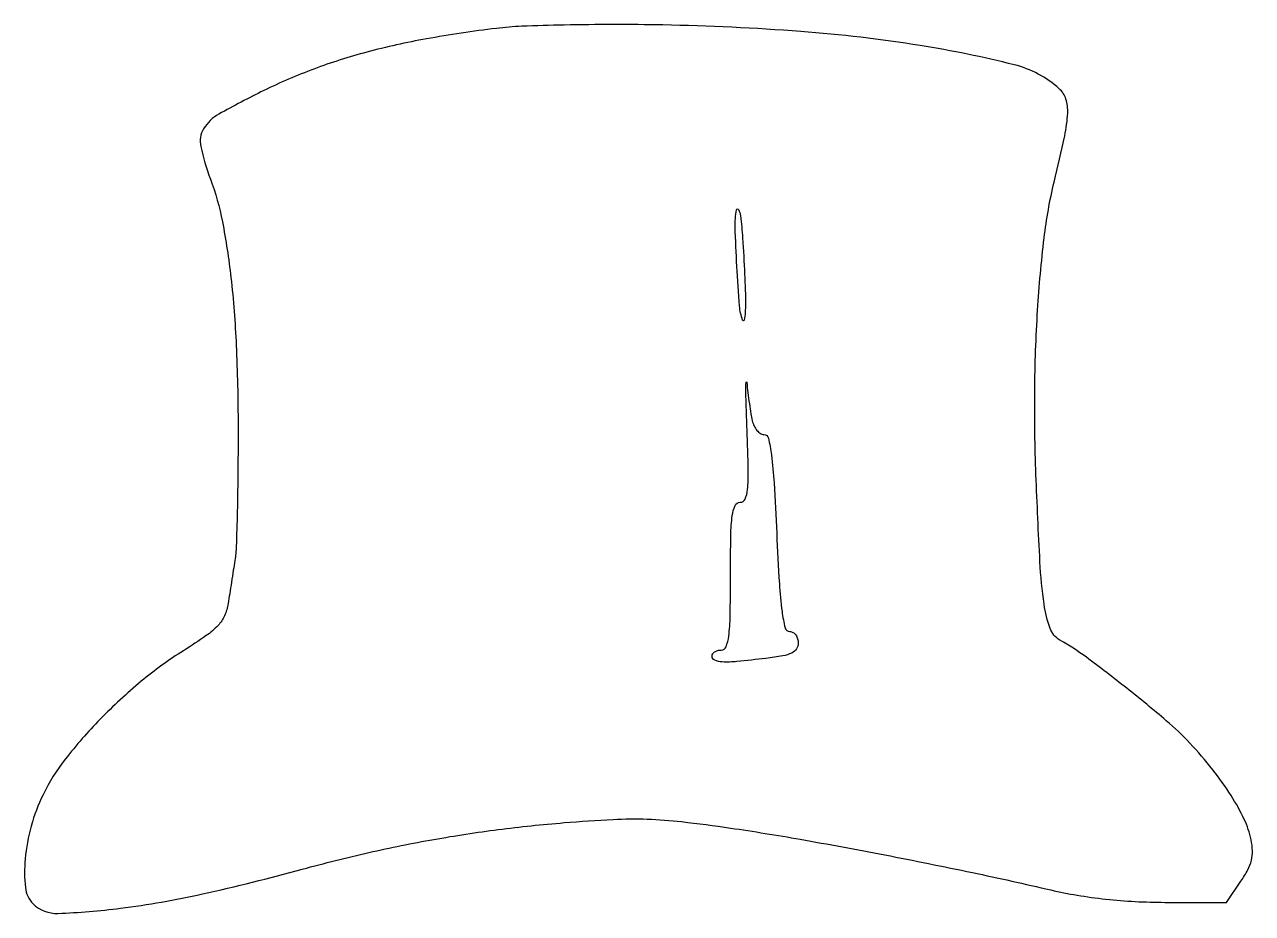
# Model space of a CAD drawing. Extents: x 0 to 200, y 0 to 145.
import ezdxf

# ---------------------------------------------------------------- set-up
doc = ezdxf.new("R2010")
doc.units = 0

msp = doc.modelspace()

# ---------------------------------------------------------------- linework, layer by layer
for points in [[(77, 143.961049, 0.013653), (65.645402, 142.255219, 0.021237), (55.983703, 140.105936, 0.023682), (47.380737, 137.362364, 0.02514), (39.25, 133.863825, 0.013013), (31.94587, 130.036737, 0.130438), (29.489203, 127.663769, 0.192385), (29.016319, 124.791769, 0.034774), (30.57505, 119.5, -0.040894), (32.52506, 112.568374, -0.020133), (33.91475, 103.51012, -0.017017), (34.774695, 92.498965, -0.010434), (35.074658, 79.482283, -0.002832), (35.049202, 72.192724, -0.003611), (34.939121, 65.472319, -0.002821), (34.774451, 59.842967, -0.030066), (34.557265, 57.563708, 0.00009), (34.305316, 55.950584, 0.000055), (34.007326, 54.039049, 0.000055), (33.711728, 52.140136, 0.000096), (33.467674, 50.569226, -0.066172), (32.882258, 48.579068, -0.084996), (31.825861, 46.99385, -0.051717), (29.902701, 45.340678, -0.011003), (26.217674, 42.901529, 0.032505), (19.355141, 37.922264, 0.026467), (12.682336, 31.760629, 0.027267), (7.050304, 25.310137, 0.052559), (3.422035, 19.5, 0.045499), (1.499521, 14.427261, 0.045091), (0.518913, 9.075117, 0.048531), (0.54626, 4.438981, 0.17283), (1.805327, 1.8, 0.208217), (5.822432, 0.229026, 0.022468), (15.992281, 1.072097, 0.022697), (29.284997, 3.395279, 0.012081), (45.5, 7.40757, -0.010699), (56.310745, 10.114347, -0.011963), (66.833696, 12.2476, -0.012125), (77.314919, 13.85141, -0.011657), (88, 14.969679, -0.007401), (95.94253, 15.495952, -0.020917), (101.5, 15.548943, -0.020827), (107.055516, 15.137409, -0.007285), (115, 14.097469, -0.007491), (126.289684, 12.27888, -0.004115), (140.054755, 9.732458, -0.00406), (154.263282, 6.862978, -0.005562), (167, 4.034605, 0.016845), (171.263104, 3.188364, 0.013593), (175.889791, 2.559533, 0.013209), (180.696057, 2.167019, 0.013344), (185.5, 2.03063), (195.5, 2.013666), (197.841458, 5.452186, 0.027811), (198.963372, 7.314446, 0.061436), (199.553077, 8.862827, 0.068576), (199.713612, 10.397336, 0.042796), (199.500018, 12.195353, 0.060334), (198.389289, 15.499427, 0.029948), (196.248544, 19.374626, 0.026471), (193.268751, 23.570606, 0.019785), (189.570529, 27.873188, 0.029448), (185.739068, 31.531965, 0.008225), (179.327373, 36.791713, 0.008111), (172.766736, 41.824289, 0.031514), (168.471723, 44.60837, -0.182079), (166.869011, 46.517081, -0.048701), (165.906549, 50.43416, -0.022873), (165.227072, 57.354402, -0.003319), (164.583037, 71.5, -0.012017), (164.381783, 85.073737, -0.013193), (164.850041, 98.224558, -0.014165), (165.910841, 109.939537, -0.029146), (167.530645, 119, 0.005629), (169.239859, 126.504976, 0.039716), (169.736882, 130.212129, 0.091548), (169.443001, 132.48294, 0.132851), (168.348879, 134.169639, 0.121907), (161.060901, 138.043665, 0.021658), (145.811418, 141.177024, 0.021122), (126.407502, 143.459783, 0.013997), (104, 144.51092, 0.004854), (95.984377, 144.584469, 0.004958), (88.025, 144.501308, 0.004819), (81.114771, 144.293938, 0.020547)], [(117.297002, 104, -0.006669), (117.41929, 100.48856, -0.016287), (117.390579, 97.901427, -0.039694), (117.229619, 96.599581, -0.752149), (116.972744, 96.579327, -0.070851), (116.463058, 98.877302, -0.005252), (116.035812, 105.312406, -0.006094), (115.75742, 111.69293, -0.053885), (115.971876, 114.5, -0.711529), (116.297093, 114.549164, -0.089853), (116.628651, 113.49514, -0.015577), (116.966768, 109.923547, -0.003772)], [(118.532771, 80.25, 0.054657), (118.827646, 79.389483, 0.063763), (119.291227, 78.660938, 0.074332), (119.844749, 78.167216, 0.146016), (120.405134, 78, -0.347968), (121.141782, 77.416716, -0.025294), (121.639965, 74.690844, -0.017675), (122.071913, 70.150122, -0.003509), (122.5, 62, 0.003452), (122.930808, 53.779978, 0.018025), (123.362246, 49.267107, 0.026924), (123.863932, 46.589171, 0.345815), (124.613918, 46, -0.133241), (125.142493, 45.856599, -0.100514), (125.592838, 45.453417, -0.087557), (125.895845, 44.85031, -0.072855), (126, 44.139291, -0.144785), (125.718196, 43.186508, -0.139032), (124.959898, 42.522285, -0.06741), (123.483395, 42.05184, -0.013574), (120.75, 41.647983, -0.005298), (116.040566, 41.132876, -0.034653), (113.664409, 41.063783, -0.090972), (112.435583, 41.340707, -0.300509), (112, 42, -0.148195), (112.115568, 42.381354, -0.098894), (112.440625, 42.70625, -0.082425), (112.926543, 42.925306, -0.064853), (113.5, 43, 0.308488), (114.281981, 43.533206, 0.062466), (114.71875, 45.25, 0.027022), (114.946969, 48.489921, 0.004073), (115, 55, -0.003898), (115.051835, 61.64865, -0.028433), (115.282505, 64.827219, -0.071707), (115.740297, 66.465628, -0.297096), (116.56024, 67, 0.2964), (117.365784, 67.52352, 0.080887), (117.769941, 69.062782, 0.029446), (117.881439, 72.11842, 0.003683), (117.683981, 78.75, -0.001857), (117.541188, 83.021255, -0.005926), (117.490259, 85.873438, -0.050054), (117.549745, 86.504251, -0.864041), (117.637459, 86.5, 0.00611), (117.823801, 84.803619, 0.005163), (118.061323, 83.014062, 0.005211), (118.311795, 81.386579, 0.014451)]]:
    msp.add_lwpolyline(points, format="xyb", close=True)

doc.saveas('drawing.dxf')
